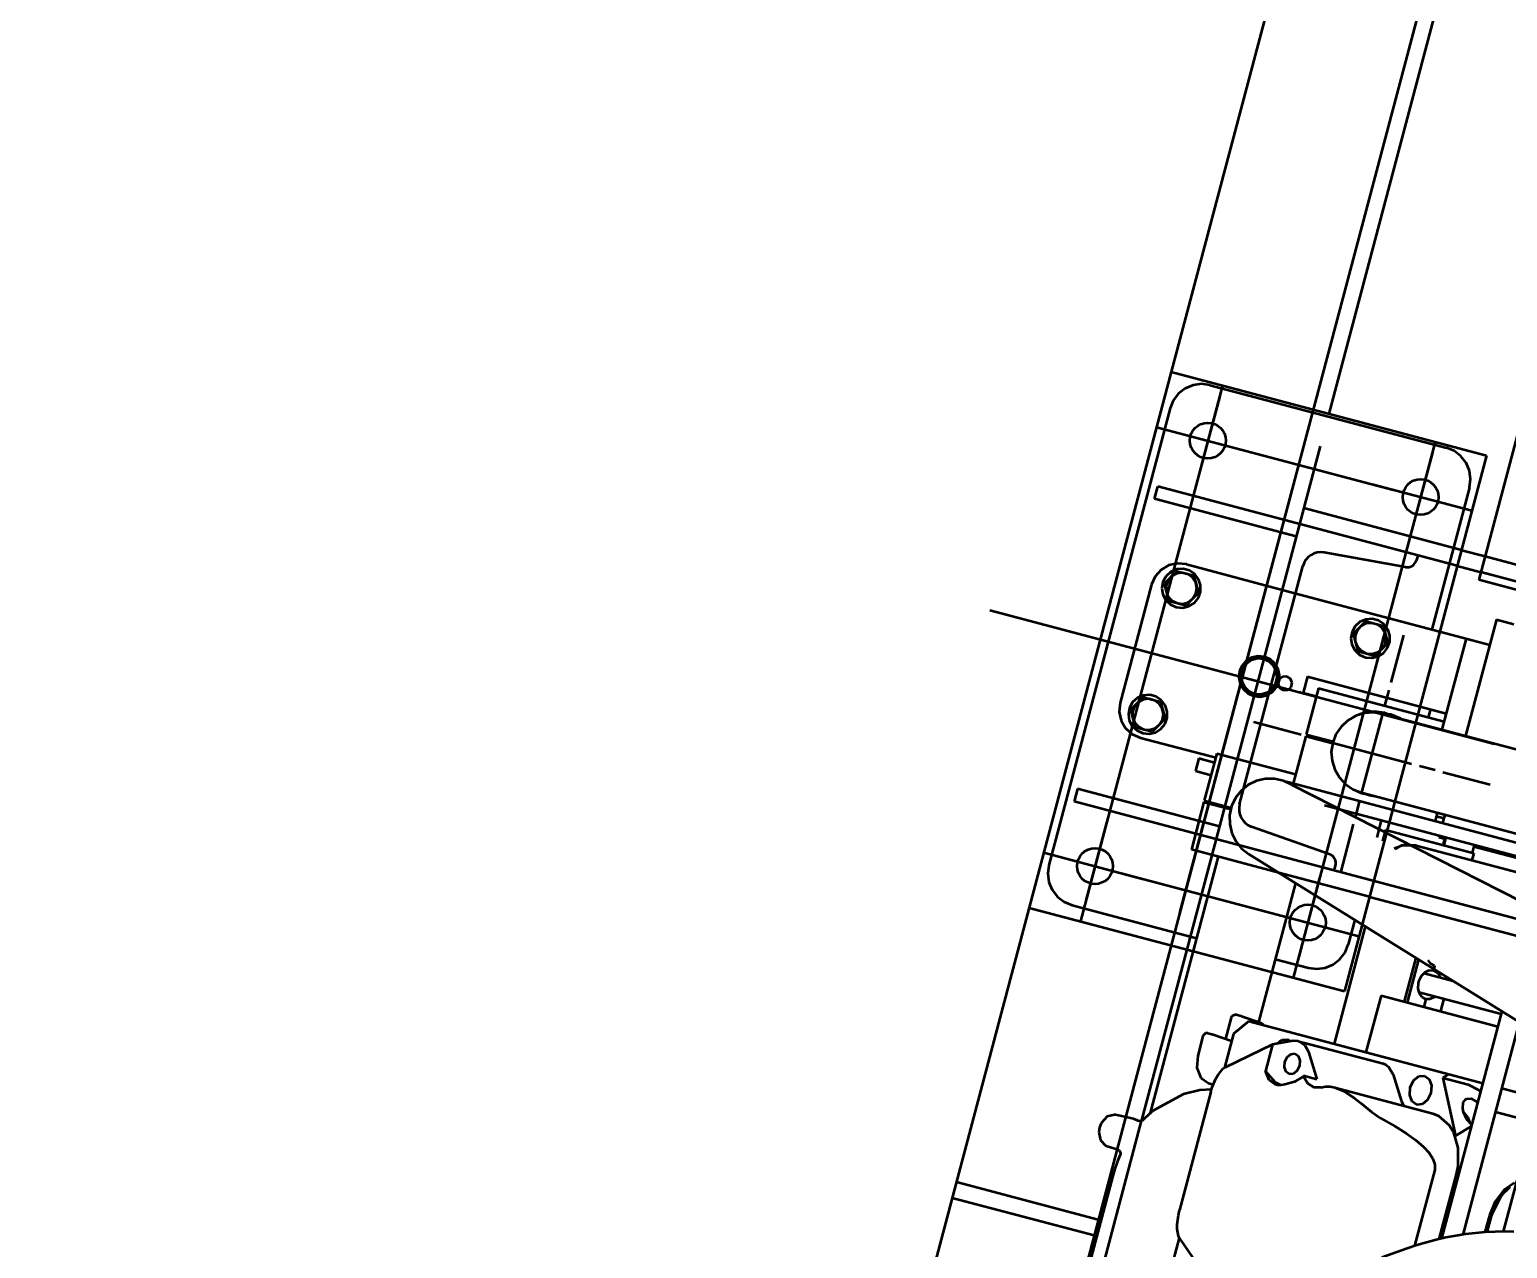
# Model space of a CAD drawing. Header units: centimetres. Extents: x 139057 to 200038, y 34824 to 80516.
# Drawn here: x 170187.1 to 170277.8, y 61428.4 to 61503.2 of the extents above; entities that cross this region are included whole.
import ezdxf

# ---------------------------------------------------------------- set-up
doc = ezdxf.new("R2010")
doc.units = ezdxf.units.CM
doc.header["$LTSCALE"] = 100
doc.layers.get('0').update_dxf_attribs({"lineweight": 0})
doc.layers.add('440_ALTRI_ELEMENTI_001-AM_0', color=31, linetype='Continuous', lineweight=50)

# ---------------------------------------------------------------- blocks, each defined once
blk = doc.blocks.new('A$C12667F03')
for p, q in [((-305.184, -859.083), (-339.244, -987.524)), ((-296.485, -861.39), (-409.265, -1286.691)), ((-314.968, -934.992), (-329.578, -990.087)), ((-311.49, -966.744), (-320.384, -1000.284)), ((-339.244, -987.524), (-358.59, -1060.479)), ((-339.244, -987.524), (-319.912, -992.65)), ((-336.102, -988.357), (-344.817, -1021.221)), ((-338.802, -988.853), (-339.119, -989.269)), ((-338.388, -988.535), (-338.802, -988.853)), ((-337.907, -988.334), (-338.388, -988.535)), ((-337.389, -988.264), (-337.907, -988.334)), ((-336.871, -988.331), (-337.389, -988.264)), ((-336.871, -988.331), (-322.372, -992.176)), ((-339.317, -989.751), (-346.75, -1017.783)), ((-339.119, -989.269), (-339.317, -989.751)), ((-336.274, -989.006), (-337.556, -993.839)), ((-340.141, -990.907), (-325.642, -994.752)), ((-331.058, -991.767), (-338.729, -1020.696)), ((-330.104, -992.073), (-338.293, -1022.951)), ((-323.053, -991.817), (-331.768, -1024.682)), ((-323.225, -992.467), (-324.507, -997.3)), ((-321.89, -992.374), (-322.372, -992.176)), ((-321.474, -992.691), (-321.89, -992.374)), ((-319.912, -992.65), (-322.775, -1003.449)), ((-321.156, -993.104), (-321.474, -992.691)), ((-320.955, -993.586), (-321.156, -993.104)), ((-320.885, -994.104), (-320.955, -993.586)), ((-320.952, -994.621), (-320.885, -994.104)), ((-340.276, -995.32), (-340.071, -994.547)), ((-321.706, -999.417), (-340.071, -994.547)), ((-326.85, -994.432), (-320.809, -996.034)), ((-320.952, -994.621), (-323.259, -1003.321)), ((-331.577, -997.627), (-340.276, -995.32)), ((-321.45, -998.45), (-331.116, -995.887)), ((-324.885, -999.499), (-329.86, -998.597)), ((-324.123, -998.776), (-324.198, -999.062)), ((-321.45, -998.45), (-320, -998.835)), ((-320, -998.835), (-226.24, -1023.697)), ((-339.872, -999.662), (-340.237, -1000.069)), ((-339.398, -999.387), (-339.872, -999.662)), ((-338.912, -999.739), (-339.686, -1000.517)), ((-338.863, -999.271), (-339.398, -999.387)), ((-338.907, -999.631), (-339.271, -999.786)), ((-338.912, -999.739), (-337.852, -1000.02)), ((-338.513, -999.603), (-338.907, -999.631)), ((-338.318, -999.327), (-338.863, -999.271)), ((-338.131, -999.704), (-338.513, -999.603)), ((-338.318, -999.327), (-332.055, -1000.988)), ((-337.803, -999.924), (-338.131, -999.704)), ((-335.05, -1014.041), (-331.177, -999.433)), ((-321.706, -999.417), (-320.256, -999.801)), ((-340.458, -1000.57), (-342.381, -1007.82)), ((-340.237, -1000.069), (-340.458, -1000.57)), ((-339.756, -1000.395), (-339.825, -1000.784)), ((-339.564, -1000.05), (-339.756, -1000.395)), ((-339.686, -1000.517), (-339.542, -1001.046)), ((-339.271, -999.786), (-339.564, -1000.05)), ((-339.442, -1000.312), (-339.562, -1000.64)), ((-339.562, -1000.64), (-339.556, -1000.989)), ((-339.211, -1000.05), (-339.442, -1000.312)), ((-338.902, -999.889), (-339.211, -1000.05)), ((-338.555, -999.85), (-338.902, -999.889)), ((-338.217, -999.94), (-338.555, -999.85)), ((-337.935, -1000.145), (-338.217, -999.94)), ((-337.746, -1000.439), (-337.935, -1000.145)), ((-337.852, -1000.02), (-337.565, -1001.079)), ((-337.564, -1000.239), (-337.803, -999.924)), ((-337.676, -1000.781), (-337.746, -1000.439)), ((-337.44, -1000.614), (-337.564, -1000.239)), ((-337.444, -1001.009), (-337.44, -1000.614)), ((-227.108, -1025.019), (-320.384, -1000.284)), ((-225.047, -1025.048), (-320.256, -999.801)), ((-339.825, -1000.784), (-339.765, -1001.175)), ((-339.765, -1001.175), (-339.58, -1001.524)), ((-339.58, -1001.524), (-339.293, -1001.795)), ((-339.556, -1000.989), (-339.424, -1001.312)), ((-339.542, -1001.046), (-339.399, -1001.575)), ((-339.424, -1001.312), (-339.184, -1001.566)), ((-339.184, -1001.566), (-338.869, -1001.716)), ((-337.952, -1001.468), (-338.339, -1001.857)), ((-338.187, -1001.64), (-337.912, -1001.425)), ((-337.565, -1001.079), (-337.952, -1001.468)), ((-337.912, -1001.425), (-337.733, -1001.125)), ((-337.823, -1001.69), (-337.576, -1001.381)), ((-337.733, -1001.125), (-337.676, -1000.781)), ((-337.576, -1001.381), (-337.444, -1001.009)), ((-332.055, -1000.988), (-319.711, -1004.261)), ((-319.436, -1010.364), (-350.367, -1002.162)), ((-339.399, -1001.575), (-338.339, -1001.857)), ((-339.293, -1001.795), (-338.933, -1001.958)), ((-338.933, -1001.958), (-338.54, -1001.995)), ((-338.869, -1001.716), (-338.521, -1001.742)), ((-338.54, -1001.995), (-338.156, -1001.902)), ((-338.521, -1001.742), (-338.187, -1001.64)), ((-338.156, -1001.902), (-337.823, -1001.69)), ((-327.965, -1003.126), (-328.157, -1003.471)), ((-327.313, -1002.815), (-328.087, -1003.592)), ((-327.671, -1002.862), (-327.965, -1003.126)), ((-327.612, -1003.126), (-327.843, -1003.388)), ((-327.308, -1002.707), (-327.671, -1002.862)), ((-327.303, -1002.965), (-327.612, -1003.126)), ((-327.313, -1002.815), (-326.253, -1003.096)), ((-326.914, -1002.679), (-327.308, -1002.707)), ((-326.955, -1002.926), (-327.303, -1002.965)), ((-326.618, -1003.015), (-326.955, -1002.926)), ((-326.532, -1002.78), (-326.914, -1002.679)), ((-326.336, -1003.221), (-326.618, -1003.015)), ((-326.204, -1003), (-326.532, -1002.78)), ((-326.147, -1003.514), (-326.336, -1003.221)), ((-326.253, -1003.096), (-325.966, -1004.155)), ((-325.964, -1003.314), (-326.204, -1003)), ((-325.84, -1003.689), (-325.964, -1003.314)), ((-319.301, -1002.715), (-321.193, -1009.85)), ((-319.301, -1002.715), (-318.227, -1003)), ((-322.775, -1003.449), (-328.627, -1025.515)), ((-328.157, -1003.471), (-328.226, -1003.86)), ((-328.226, -1003.86), (-328.165, -1004.251)), ((-328.165, -1004.251), (-327.981, -1004.6)), ((-328.087, -1003.592), (-327.943, -1004.122)), ((-327.843, -1003.388), (-327.963, -1003.716)), ((-327.963, -1003.716), (-327.957, -1004.065)), ((-327.957, -1004.065), (-327.825, -1004.388)), ((-327.943, -1004.122), (-327.8, -1004.651)), ((-325.966, -1004.155), (-326.353, -1004.543)), ((-326.313, -1004.501), (-326.134, -1004.201)), ((-326.077, -1003.856), (-326.147, -1003.514)), ((-326.134, -1004.201), (-326.077, -1003.856)), ((-325.977, -1004.456), (-325.845, -1004.084)), ((-325.845, -1004.084), (-325.84, -1003.689)), ((-325.006, -1003.666), (-325.774, -1006.566)), ((-321.161, -1003.877), (-322.643, -1009.465)), ((-334.496, -1005.19), (-334.79, -1005.454)), ((-334.302, -1005.036), (-334.64, -1005.233)), ((-334.132, -1005.035), (-334.496, -1005.19)), ((-333.95, -1005.107), (-334.318, -1005.206)), ((-333.92, -1004.954), (-334.302, -1005.036)), ((-333.739, -1005.007), (-334.132, -1005.035)), ((-333.569, -1005.139), (-333.95, -1005.107)), ((-333.531, -1004.994), (-333.92, -1004.954)), ((-333.357, -1005.109), (-333.739, -1005.007)), ((-333.223, -1005.299), (-333.569, -1005.139)), ((-333.173, -1005.152), (-333.531, -1004.994)), ((-333.029, -1005.328), (-333.357, -1005.109)), ((-332.882, -1005.413), (-333.173, -1005.152)), ((-327.981, -1004.6), (-327.694, -1004.871)), ((-327.825, -1004.388), (-327.585, -1004.642)), ((-327.8, -1004.651), (-326.74, -1004.932)), ((-327.694, -1004.871), (-327.334, -1005.033)), ((-327.585, -1004.642), (-327.27, -1004.792)), ((-327.334, -1005.033), (-326.941, -1005.07)), ((-327.27, -1004.792), (-326.922, -1004.818)), ((-326.941, -1005.07), (-326.557, -1004.978)), ((-326.922, -1004.818), (-326.588, -1004.716)), ((-326.353, -1004.543), (-326.74, -1004.932)), ((-326.588, -1004.716), (-326.313, -1004.501)), ((-326.557, -1004.978), (-326.224, -1004.766)), ((-326.224, -1004.766), (-325.977, -1004.456)), ((-335.059, -1005.882), (-335.099, -1006.271)), ((-334.901, -1005.524), (-335.059, -1005.882)), ((-334.982, -1005.8), (-335.051, -1006.188)), ((-334.79, -1005.454), (-334.982, -1005.8)), ((-334.849, -1005.74), (-334.947, -1006.109)), ((-334.64, -1005.233), (-334.901, -1005.524)), ((-334.631, -1005.426), (-334.849, -1005.74)), ((-334.318, -1005.206), (-334.631, -1005.426)), ((-332.952, -1005.569), (-333.223, -1005.299)), ((-332.789, -1005.643), (-333.029, -1005.328)), ((-332.789, -1005.915), (-332.952, -1005.569)), ((-332.685, -1005.751), (-332.882, -1005.413)), ((-332.665, -1006.018), (-332.789, -1005.643)), ((-332.755, -1006.295), (-332.789, -1005.915)), ((-332.603, -1006.133), (-332.685, -1005.751)), ((-332.67, -1006.413), (-332.665, -1006.018)), ((-335.099, -1006.271), (-335.017, -1006.653)), ((-335.051, -1006.188), (-334.99, -1006.579)), ((-335.017, -1006.653), (-334.82, -1006.991)), ((-334.99, -1006.579), (-334.806, -1006.928)), ((-334.947, -1006.109), (-334.913, -1006.489)), ((-334.913, -1006.489), (-334.75, -1006.835)), ((-334.82, -1006.991), (-334.529, -1007.252)), ((-334.806, -1006.928), (-334.518, -1007.199)), ((-334.75, -1006.835), (-334.479, -1007.105)), ((-333.384, -1007.198), (-333.071, -1006.978)), ((-333.071, -1006.978), (-332.853, -1006.664)), ((-333.062, -1007.171), (-332.801, -1006.88)), ((-333.048, -1007.094), (-332.802, -1006.785)), ((-332.853, -1006.664), (-332.755, -1006.295)), ((-332.802, -1006.785), (-332.67, -1006.413)), ((-332.801, -1006.88), (-332.643, -1006.522)), ((-332.624, -1006.389), (-332.693, -1006.648)), ((-332.693, -1006.648), (-332.596, -1006.897)), ((-332.643, -1006.522), (-332.603, -1006.133)), ((-332.417, -1006.22), (-332.624, -1006.389)), ((-332.596, -1006.897), (-332.372, -1007.042)), ((-332.15, -1006.205), (-332.417, -1006.22)), ((-331.925, -1006.35), (-332.15, -1006.205)), ((-332.104, -1007.028), (-331.897, -1006.859)), ((-331.828, -1006.6), (-331.925, -1006.35)), ((-331.897, -1006.859), (-331.828, -1006.6)), ((-330.891, -1006.211), (-331.155, -1007.208)), ((-330.213, -1006.918), (-330.968, -1009.764)), ((-330.891, -1006.211), (-322.379, -1008.468)), ((-330.213, -1006.918), (-322.509, -1008.961)), ((-342.381, -1007.82), (-342.437, -1008.365)), ((-341.615, -1007.783), (-341.807, -1008.128)), ((-340.963, -1007.472), (-341.736, -1008.249)), ((-341.321, -1007.519), (-341.615, -1007.783)), ((-341.262, -1007.783), (-341.492, -1008.045)), ((-340.957, -1007.364), (-341.321, -1007.519)), ((-340.952, -1007.622), (-341.262, -1007.783)), ((-340.963, -1007.472), (-339.902, -1007.753)), ((-340.563, -1007.336), (-340.957, -1007.364)), ((-340.605, -1007.583), (-340.952, -1007.622)), ((-340.268, -1007.672), (-340.605, -1007.583)), ((-340.182, -1007.437), (-340.563, -1007.336)), ((-339.986, -1007.878), (-340.268, -1007.672)), ((-339.853, -1007.657), (-340.182, -1007.437)), ((-339.796, -1008.171), (-339.986, -1007.878)), ((-339.902, -1007.753), (-339.616, -1008.812)), ((-339.614, -1007.971), (-339.853, -1007.657)), ((-334.529, -1007.252), (-334.171, -1007.41)), ((-334.518, -1007.199), (-334.159, -1007.362)), ((-334.479, -1007.105), (-334.133, -1007.265)), ((-334.171, -1007.41), (-333.782, -1007.45)), ((-334.159, -1007.362), (-333.765, -1007.399)), ((-334.133, -1007.265), (-333.753, -1007.297)), ((-333.782, -1007.45), (-333.4, -1007.368)), ((-333.765, -1007.399), (-333.381, -1007.306)), ((-333.753, -1007.297), (-333.384, -1007.198)), ((-333.4, -1007.368), (-333.062, -1007.171)), ((-333.381, -1007.306), (-333.048, -1007.094)), ((-332.372, -1007.042), (-332.104, -1007.028)), ((-331.363, -1007.17), (-331.369, -1007.151)), ((-331.155, -1007.208), (-330.347, -1007.422)), ((-325.903, -1007.049), (-326.159, -1008.016)), ((-342.437, -1008.365), (-342.321, -1008.899)), ((-341.807, -1008.128), (-341.876, -1008.517)), ((-341.876, -1008.517), (-341.815, -1008.908)), ((-341.736, -1008.249), (-341.593, -1008.779)), ((-341.492, -1008.045), (-341.613, -1008.373)), ((-341.613, -1008.373), (-341.607, -1008.722)), ((-341.607, -1008.722), (-341.474, -1009.045)), ((-341.593, -1008.779), (-341.45, -1009.308)), ((-339.616, -1008.812), (-340.003, -1009.2)), ((-339.726, -1008.513), (-339.796, -1008.171)), ((-339.784, -1008.857), (-339.726, -1008.513)), ((-339.627, -1009.113), (-339.494, -1008.741)), ((-339.49, -1008.346), (-339.614, -1007.971)), ((-339.494, -1008.741), (-339.49, -1008.346)), ((-327.933, -1008.627), (-328.418, -1008.908)), ((-327.427, -1008.432), (-328.018, -1008.664)), ((-327.399, -1008.46), (-327.933, -1008.627)), ((-326.287, -1008.499), (-327.569, -1013.332)), ((-326.796, -1008.356), (-327.427, -1008.432)), ((-326.841, -1008.417), (-327.399, -1008.46)), ((-326.287, -1008.499), (-326.841, -1008.417)), ((-326.166, -1008.44), (-326.796, -1008.356)), ((-325.781, -1008.542), (-326.413, -1008.458)), ((-326.287, -1008.499), (-301.174, -1015.158)), ((-325.577, -1008.68), (-326.166, -1008.44)), ((-325.191, -1008.783), (-325.781, -1008.542)), ((-323.345, -1008.212), (-323.462, -1008.65)), ((-342.321, -1008.899), (-342.046, -1009.373)), ((-342.046, -1009.373), (-341.639, -1009.739)), ((-341.815, -1008.908), (-341.631, -1009.257)), ((-341.631, -1009.257), (-341.343, -1009.528)), ((-341.474, -1009.045), (-341.235, -1009.299)), ((-341.45, -1009.308), (-340.389, -1009.589)), ((-341.343, -1009.528), (-340.983, -1009.69)), ((-341.235, -1009.299), (-340.919, -1009.449)), ((-340.983, -1009.69), (-340.59, -1009.727)), ((-340.919, -1009.449), (-340.571, -1009.475)), ((-340.59, -1009.727), (-340.206, -1009.635)), ((-340.571, -1009.475), (-340.237, -1009.373)), ((-340.003, -1009.2), (-340.389, -1009.589)), ((-340.237, -1009.373), (-339.962, -1009.158)), ((-340.206, -1009.635), (-339.873, -1009.422)), ((-339.962, -1009.158), (-339.784, -1008.857)), ((-339.873, -1009.422), (-339.627, -1009.113)), ((-334.177, -1008.993), (-334.183, -1009.014)), ((-334.177, -1008.993), (-331.278, -1009.762)), ((-328.827, -1009.289), (-329.141, -1009.753)), ((-328.418, -1008.908), (-328.827, -1009.289)), ((-341.639, -1009.739), (-341.138, -1009.96)), ((-341.138, -1009.96), (-336.517, -1011.185)), ((-330.993, -1009.86), (-331.762, -1012.76)), ((-330.993, -1009.86), (-329.347, -1010.297)), ((-330.968, -1009.764), (-329.314, -1010.202)), ((-330.794, -1009.89), (-329.828, -1010.147)), ((-329.344, -1010.275), (-329.427, -1010.828)), ((-329.141, -1009.753), (-329.344, -1010.275)), ((-329.344, -1010.275), (-324.511, -1011.556)), ((-337.562, -1011.222), (-337.767, -1011.995)), ((-337.562, -1011.222), (-336.595, -1011.478)), ((-336.447, -1010.92), (-337.216, -1013.819)), ((-336.461, -1010.974), (-336.595, -1011.478)), ((-336.447, -1010.92), (-331.614, -1012.201)), ((-329.427, -1010.828), (-329.383, -1011.386)), ((-329.383, -1011.386), (-329.217, -1011.921)), ((-337.767, -1011.995), (-336.8, -1012.252)), ((-329.217, -1011.921), (-328.935, -1012.405)), ((-328.935, -1012.405), (-328.554, -1012.815)), ((-324.028, -1011.684), (-323.062, -1011.941)), ((-322.578, -1012.069), (-319.678, -1012.838)), ((-344.993, -1013.105), (-345.198, -1013.878)), ((-336.293, -1015.412), (-344.993, -1013.105)), ((-334.953, -1013.213), (-335.3, -1013.652)), ((-334.517, -1012.861), (-334.953, -1013.213)), ((-334.014, -1012.616), (-334.517, -1012.861)), ((-333.469, -1012.488), (-334.014, -1012.616)), ((-332.909, -1012.486), (-333.469, -1012.488)), ((-332.363, -1012.607), (-332.909, -1012.486)), ((-331.857, -1012.848), (-332.363, -1012.607)), ((-332.174, -1012.651), (-313.88, -1017.502)), ((-331.857, -1012.848), (-270.689, -1043.962)), ((-328.554, -1012.815), (-328.09, -1013.128)), ((-328.09, -1013.128), (-327.569, -1013.332)), ((-328.074, -1013.146), (-327.577, -1013.361)), ((-327.569, -1013.332), (-302.456, -1019.991)), ((-327.508, -1013.341), (-327.094, -1013.491)), ((-211.808, -1049.25), (-345.198, -1013.878)), ((-337.236, -1013.895), (-338.011, -1016.819)), ((-337.242, -1013.916), (-335.595, -1014.353)), ((-337.216, -1013.819), (-335.562, -1014.258)), ((-337.216, -1013.819), (-335.562, -1014.258)), ((-335.54, -1014.158), (-335.662, -1014.704)), ((-335.3, -1013.652), (-335.54, -1014.158)), ((-329.849, -1014.095), (-314.085, -1018.275)), ((-327.697, -1013.815), (-327.953, -1014.782)), ((-327.577, -1013.361), (-327.046, -1013.463)), ((-327.094, -1013.491), (-326.659, -1013.566)), ((-343.195, -1015.104), (-344.477, -1019.937)), ((-335.662, -1014.704), (-335.659, -1015.264)), ((-326.361, -1015.02), (-326.644, -1016.086)), ((-322.929, -1014.562), (-323.063, -1015.067)), ((-322.985, -1014.773), (-322.531, -1014.894)), ((-322.475, -1014.683), (-322.609, -1015.187)), ((-335.659, -1015.264), (-335.532, -1015.809)), ((-335.532, -1015.809), (-335.286, -1016.312)), ((-329.553, -1017.102), (-334.321, -1015.42)), ((-328.081, -1015.265), (-328.85, -1018.165)), ((-326.103, -1015.606), (-326.289, -1016.307)), ((-326.103, -1015.606), (-320.69, -1017.041)), ((-322.814, -1015.961), (-322.838, -1016.054)), ((-322.838, -1016.054), (-322.423, -1016.164)), ((-322.398, -1016.071), (-322.526, -1016.554)), ((-332.652, -1018.24), (-338.011, -1016.819)), ((-335.286, -1016.312), (-334.935, -1016.748)), ((-334.935, -1016.748), (-334.496, -1017.095)), ((-324.915, -1016.528), (-325.567, -1016.755)), ((-325.133, -1016.572), (-325.509, -1016.791)), ((-324.227, -1016.57), (-325.133, -1016.572)), ((-324.227, -1016.57), (-324.915, -1016.528)), ((-324.227, -1016.57), (-315.068, -1018.999)), ((-322.481, -1016.149), (-322.574, -1016.541)), ((-320.658, -1016.532), (-320.786, -1017.015)), ((-320.683, -1016.625), (-314.74, -1018.201)), ((-347.061, -1017.005), (-341.02, -1018.607)), ((-346.75, -1017.783), (-346.817, -1018.3)), ((-336.367, -1017.252), (-340.557, -1033.052)), ((-334.496, -1017.095), (-292.659, -1043.083)), ((-329.249, -1018.108), (-329.173, -1017.822)), ((-320.69, -1017.041), (-320.805, -1017.477)), ((-346.817, -1018.3), (-346.748, -1018.818)), ((-342.228, -1018.287), (-327.73, -1022.132)), ((-327.089, -1019.715), (-332.652, -1018.24)), ((-330.146, -1018.565), (-331.428, -1023.398)), ((-346.748, -1018.818), (-346.546, -1019.3)), ((-346.546, -1019.3), (-346.228, -1019.713)), ((-331.626, -1018.877), (-333.886, -1027.403)), ((-347.959, -1020.388), (-337.906, -1023.054)), ((-346.228, -1019.713), (-345.813, -1020.03)), ((-345.813, -1020.03), (-345.33, -1020.228)), ((-345.33, -1020.228), (-337.694, -1022.253)), ((-327.089, -1019.715), (-230.43, -1045.347)), ((-327.984, -1021.14), (-328.385, -1022.653)), ((-327.353, -1021.532), (-329.262, -1028.731)), ((-338.293, -1022.951), (-341.092, -1033.51)), ((-337.906, -1023.054), (-328.627, -1025.515)), ((-328.9, -1023.55), (-328.583, -1023.135)), ((-328.583, -1023.135), (-328.385, -1022.653)), ((-332.861, -1023.535), (-330.831, -1024.073)), ((-330.831, -1024.073), (-330.313, -1024.14)), ((-330.313, -1024.14), (-329.796, -1024.07)), ((-329.796, -1024.07), (-329.314, -1023.869)), ((-329.314, -1023.869), (-328.9, -1023.55)), ((-324.244, -1023.463), (-324.956, -1026.148)), ((-324.083, -1023.563), (-324.783, -1026.194)), ((-323.675, -1024.343), (-323.421, -1024.229)), ((-323.318, -1023.839), (-323.481, -1023.614)), ((-323.421, -1024.229), (-323.166, -1024.233)), ((-323.093, -1023.963), (-323.318, -1023.839)), ((-323.166, -1024.233), (-323.164, -1024.234)), ((-323.142, -1024.147), (-323.165, -1024.233)), ((-323.141, -1024.148), (-323.164, -1024.234)), ((-323.164, -1024.234), (-322.94, -1024.358)), ((-323.093, -1023.963), (-323.142, -1024.147)), ((-323.092, -1023.963), (-323.141, -1024.148)), ((-323.093, -1023.963), (-323.09, -1023.964)), ((-324.099, -1025.346), (-324.083, -1025.017)), ((-324.083, -1025.017), (-324.04, -1024.855)), ((-324.04, -1024.855), (-323.89, -1024.562)), ((-323.89, -1024.562), (-323.675, -1024.343)), ((-323.733, -1024.403), (-321.983, -1024.868)), ((-322.94, -1024.358), (-322.778, -1024.583)), ((-322.778, -1024.583), (-322.757, -1024.662)), ((-322.201, -1024.732), (-322.22, -1024.805)), ((-326.377, -1025.772), (-327.3, -1029.251)), ((-326.377, -1025.772), (-319.215, -1027.671)), ((-324.041, -1025.563), (-324.099, -1025.346)), ((-324.041, -1025.563), (-319.01, -1026.897)), ((-324.02, -1025.643), (-324.041, -1025.563)), ((-323.858, -1025.869), (-324.02, -1025.643)), ((-323.858, -1025.869), (-323.633, -1025.992)), ((-323.634, -1025.992), (-323.76, -1026.465)), ((-323.633, -1025.992), (-323.759, -1026.466)), ((-323.634, -1025.992), (-323.633, -1025.992)), ((-323.632, -1025.992), (-323.633, -1025.992)), ((-323.378, -1025.997), (-323.632, -1025.992)), ((-323.125, -1025.883), (-323.378, -1025.997)), ((-323.065, -1025.822), (-323.125, -1025.883)), ((-322.53, -1025.964), (-322.737, -1026.737)), ((-335.349, -1026.952), (-335.526, -1027.039)), ((-335.201, -1026.963), (-335.349, -1026.952)), ((-318.968, -1026.74), (-322.665, -1040.682)), ((-335.57, -1027.124), (-335.917, -1028.433)), ((-335.567, -1027.112), (-335.57, -1027.124)), ((-335.526, -1027.039), (-335.567, -1027.112)), ((-334.494, -1027.344), (-335.433, -1028.129)), ((-335.201, -1026.963), (-334.956, -1027.028)), ((-334.947, -1027.03), (-334.939, -1027.033)), ((-334.94, -1027.033), (-333.791, -1027.428)), ((-334.494, -1027.344), (-320.138, -1031.15)), ((-333.61, -1027.545), (-333.791, -1027.428)), ((-333.593, -1027.582), (-333.61, -1027.545)), ((-317.902, -1027.402), (-321.36, -1040.443)), ((-337.301, -1028.257), (-337.621, -1029.463)), ((-337.287, -1028.216), (-337.301, -1028.257)), ((-337.152, -1028.089), (-337.287, -1028.216)), ((-336.995, -1028.079), (-337.152, -1028.089)), ((-336.995, -1028.079), (-336.751, -1028.144)), ((-336.751, -1028.144), (-336.745, -1028.145)), ((-336.745, -1028.145), (-336.739, -1028.148)), ((-336.739, -1028.148), (-335.548, -1028.562)), ((-335.433, -1028.129), (-335.986, -1030.212)), ((-331.776, -1028.551), (-333.027, -1028.768)), ((-332.726, -1028.716), (-332.468, -1028.5)), ((-332.468, -1028.5), (-332.12, -1028.464)), ((-332.12, -1028.464), (-331.955, -1028.583)), ((-331.452, -1028.564), (-331.776, -1028.551)), ((-331.452, -1028.564), (-326.257, -1029.941)), ((-331.452, -1028.564), (-331.38, -1028.587)), ((-331.38, -1028.587), (-331.049, -1028.827)), ((-337.621, -1029.463), (-337.666, -1030.208)), ((-333.027, -1028.768), (-335.938, -1030.181)), ((-333.027, -1028.768), (-333.465, -1030.419)), ((-332.268, -1029.848), (-332.125, -1029.549)), ((-332.125, -1029.549), (-331.901, -1029.362)), ((-331.901, -1029.362), (-331.657, -1029.337)), ((-331.657, -1029.337), (-331.457, -1029.48)), ((-331.457, -1029.48), (-331.355, -1029.753)), ((-331.049, -1028.827), (-330.834, -1029.237)), ((-330.834, -1029.237), (-330.323, -1030.905)), ((-337.666, -1030.208), (-337.42, -1030.813)), ((-336.374, -1030.63), (-336.085, -1030.28)), ((-336.085, -1030.28), (-335.938, -1030.181)), ((-332.843, -1031.111), (-333.465, -1030.419)), ((-333.229, -1030.971), (-333.465, -1030.419)), ((-332.291, -1030.178), (-332.268, -1029.848)), ((-332.19, -1030.451), (-332.291, -1030.178)), ((-331.99, -1030.594), (-332.19, -1030.451)), ((-331.746, -1030.569), (-331.99, -1030.594)), ((-331.522, -1030.382), (-331.746, -1030.569)), ((-331.379, -1030.083), (-331.522, -1030.382)), ((-331.355, -1029.753), (-331.379, -1030.083)), ((-326.257, -1029.941), (-326.112, -1029.997)), ((-326.112, -1029.997), (-325.913, -1030.142)), ((-325.913, -1030.142), (-325.639, -1030.615)), ((-337.42, -1030.813), (-336.96, -1031.141)), ((-336.959, -1031.141), (-336.66, -1031.232)), ((-336.816, -1031.689), (-336.729, -1031.4)), ((-336.729, -1031.4), (-336.506, -1030.863)), ((-336.506, -1030.863), (-336.374, -1030.63)), ((-332.874, -1031.239), (-333.229, -1030.971)), ((-332.874, -1031.239), (-332.871, -1031.24)), ((-332.723, -1031.263), (-332.871, -1031.24)), ((-332.522, -1031.265), (-332.843, -1031.111)), ((-332.524, -1031.265), (-332.723, -1031.263)), ((-332.273, -1031.241), (-332.524, -1031.265)), ((-331.69, -1031.077), (-332.273, -1031.241)), ((-331.123, -1030.749), (-331.69, -1031.077)), ((-331.143, -1030.688), (-330.323, -1030.905)), ((-331.143, -1030.688), (-331.124, -1030.751)), ((-330.874, -1031.169), (-331.123, -1030.749)), ((-330.483, -1031.407), (-330.874, -1031.169)), ((-330.079, -1031.409), (-330.483, -1031.407)), ((-330.079, -1031.409), (-329.786, -1031.362)), ((-329.786, -1031.362), (-329.497, -1031.363)), ((-329.497, -1031.363), (-329.218, -1031.412)), ((-329.218, -1031.412), (-323.2, -1033.007)), ((-329.215, -1031.412), (-328.657, -1031.646)), ((-325.639, -1030.615), (-325.129, -1032.283)), ((-324.617, -1031.89), (-324.583, -1031.42)), ((-324.583, -1031.42), (-324.38, -1030.995)), ((-324.38, -1030.995), (-324.061, -1030.73)), ((-324.061, -1030.73), (-323.714, -1030.694)), ((-323.714, -1030.694), (-323.429, -1030.897)), ((-323.429, -1030.897), (-323.285, -1031.286)), ((-323.285, -1031.286), (-323.318, -1031.755)), ((-322.223, -1030.597), (-322.59, -1030.817)), ((-322.59, -1030.817), (-321.033, -1031.23)), ((-322.59, -1030.817), (-321.812, -1034.371)), ((-321.033, -1031.23), (-320.401, -1031.563)), ((-318.978, -1031.458), (-316.706, -1032.06)), ((-338.5, -1031.822), (-340.383, -1032.848)), ((-336.816, -1031.689), (-338.74, -1038.947)), ((-337.485, -1031.579), (-338.5, -1031.822)), ((-336.771, -1031.54), (-337.485, -1031.579)), ((-328.657, -1031.646), (-327.998, -1032.078)), ((-327.998, -1032.078), (-327.642, -1032.355)), ((-327.642, -1032.355), (-326.962, -1032.908)), ((-325.129, -1032.283), (-324.978, -1032.536)), ((-324.472, -1032.278), (-324.617, -1031.89)), ((-324.188, -1032.482), (-324.472, -1032.278)), ((-323.522, -1032.18), (-323.84, -1032.446)), ((-323.318, -1031.755), (-323.522, -1032.18)), ((-321.364, -1032.713), (-321.334, -1032.337)), ((-321.334, -1032.337), (-321.171, -1032.128)), ((-321.171, -1032.128), (-321.146, -1032.114)), ((-321.146, -1032.114), (-320.843, -1032.096)), ((-320.843, -1032.096), (-320.495, -1032.287)), ((-320.495, -1032.287), (-320.452, -1032.335)), ((-320.401, -1031.563), (-320.281, -1031.691)), ((-343.184, -1033.199), (-343.541, -1033.595)), ((-342.733, -1033.087), (-343.184, -1033.199)), ((-342.663, -1033.099), (-342.733, -1033.087)), ((-341.564, -1033.347), (-342.664, -1033.099)), ((-340.543, -1032.997), (-341.013, -1033.434)), ((-340.383, -1032.848), (-340.543, -1032.997)), ((-326.962, -1032.908), (-326.403, -1033.288)), ((-326.403, -1033.288), (-325.535, -1033.778)), ((-323.84, -1032.446), (-324.188, -1032.482)), ((-323.2, -1033.007), (-322.844, -1033.147)), ((-322.844, -1033.147), (-322.197, -1033.718)), ((-321.315, -1032.933), (-321.364, -1032.713)), ((-321.107, -1033.372), (-321.315, -1032.933)), ((-321.308, -1032.948), (-321.052, -1033.261)), ((-321.052, -1033.261), (-320.923, -1033.58)), ((-319.361, -1032.903), (-317.804, -1033.316)), ((-341.081, -1033.465), (-383.69, -1194.146)), ((-343.646, -1033.866), (-343.688, -1034.149)), ((-343.688, -1034.149), (-343.585, -1034.654)), ((-343.541, -1033.595), (-343.646, -1033.866)), ((-341.314, -1033.438), (-341.564, -1033.347)), ((-341.278, -1033.458), (-341.314, -1033.438)), ((-341.164, -1033.49), (-341.278, -1033.458)), ((-341.034, -1033.451), (-341.164, -1033.49)), ((-341.013, -1033.434), (-341.034, -1033.451)), ((-325.535, -1033.778), (-324.823, -1034.23)), ((-322.197, -1033.718), (-321.953, -1034.123)), ((-321.953, -1034.123), (-321.667, -1035.113)), ((-320.837, -1033.787), (-321.812, -1034.371)), ((-320.814, -1033.703), (-321.107, -1033.372)), ((-343.585, -1034.654), (-343.27, -1034.98)), ((-343.27, -1034.98), (-343.173, -1035.018)), ((-343.173, -1035.018), (-342.496, -1035.225)), ((-324.823, -1034.23), (-324.244, -1034.652)), ((-324.244, -1034.652), (-323.783, -1035.05)), ((-323.783, -1035.05), (-323.433, -1035.429)), ((-342.544, -1035.933), (-342.71, -1036.41)), ((-342.382, -1035.539), (-342.544, -1035.933)), ((-342.5, -1035.224), (-342.435, -1035.257)), ((-342.435, -1035.257), (-342.349, -1035.418)), ((-342.361, -1035.491), (-342.382, -1035.539)), ((-342.349, -1035.418), (-342.361, -1035.491)), ((-323.433, -1035.429), (-323.191, -1035.796)), ((-323.191, -1035.796), (-323.072, -1036.148)), ((-321.667, -1035.113), (-321.673, -1036.237)), ((-342.83, -1036.824), (-346.733, -1051.544)), ((-342.71, -1036.41), (-342.83, -1036.824)), ((-323.085, -1036.462), (-324.323, -1041.131)), ((-323.072, -1036.148), (-323.085, -1036.462)), ((-321.787, -1036.807), (-322.824, -1040.718)), ((-321.673, -1036.237), (-321.787, -1036.807)), ((-317.908, -1036.592), (-318.879, -1040.255)), ((-352.419, -1037.207), (-343.719, -1039.514)), ((-318.85, -1037.704), (-319.384, -1038.407)), ((-318.986, -1038.014), (-318.505, -1037.545)), ((-318.748, -1037.732), (-318.891, -1037.921)), ((-318.199, -1037.254), (-318.85, -1037.704)), ((-318.449, -1037.525), (-318.748, -1037.732)), ((-352.675, -1038.174), (-343.975, -1040.48)), ((-319.384, -1038.407), (-319.734, -1039.275)), ((-319.281, -1038.434), (-319.632, -1039.302)), ((-319.592, -1039.234), (-318.986, -1038.014)), ((-318.891, -1037.921), (-319.281, -1038.434)), ((-338.881, -1039.818), (-338.809, -1039.241)), ((-338.809, -1039.241), (-338.74, -1038.947)), ((-319.734, -1039.275), (-320.005, -1040.297)), ((-319.632, -1039.302), (-319.893, -1040.289)), ((-319.592, -1039.234), (-319.639, -1039.329)), ((-338.881, -1040.086), (-338.881, -1039.818)), ((-338.804, -1040.533), (-338.881, -1040.086)), ((-338.726, -1040.692), (-338.804, -1040.533)), ((-321.797, -1040.512), (-322.399, -1040.625)), ((-321.193, -1040.419), (-321.797, -1040.512)), ((-320.588, -1040.347), (-321.193, -1040.419)), ((-319.983, -1040.295), (-320.588, -1040.347)), ((-319.377, -1040.264), (-319.983, -1040.295)), ((-318.771, -1040.254), (-319.377, -1040.264)), ((-318.225, -1040.269), (-318.771, -1040.254)), ((-338.751, -1040.641), (-339.304, -1042.725)), ((-338.726, -1040.692), (-336.897, -1043.362)), ((-324.771, -1041.281), (-326.334, -1041.833)), ((-324.183, -1041.087), (-324.771, -1041.281)), ((-323.592, -1040.913), (-324.183, -1041.087)), ((-322.997, -1040.759), (-323.592, -1040.913)), ((-322.399, -1040.625), (-322.997, -1040.759))]:
    blk.add_line(p, q)
for centre in [(-336.999, -991.74), (-323.95, -995.201), (-343.92, -1017.838), (-330.871, -1021.299)]:
    blk.add_circle(centre, 1.1)
for centre, radius, start, end in [((-330.065, -999.728), 1.15, 79.7222, 165.14828), ((-324.778, -998.908), 0.6, 259.7222, 345.14828), ((-333.939, -1014.336), 1.15, 165.14828, 250.57436), ((-329.753, -1017.668), 0.6, 345.14828, 70.57436)]:
    blk.add_arc(centre, radius, start, end)

msp = doc.modelspace()

# ---------------------------------------------------------------- block references
at = {"layer": '440_ALTRI_ELEMENTI_001-AM_0'}
msp.add_blockref('A$C12667F03', (170596.41, 62469.725, 0), dxfattribs=at)

doc.saveas('drawing.dxf')
